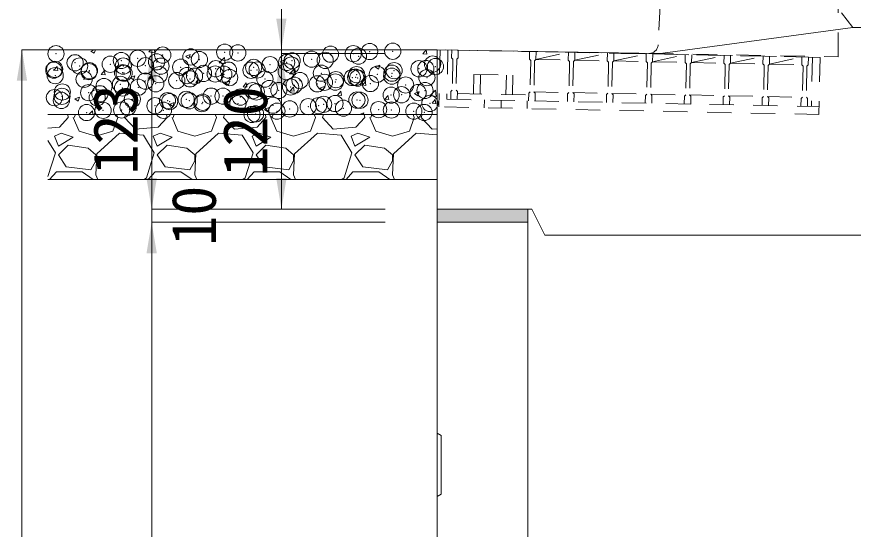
# Model space of a CAD drawing. Units: millimetres at full size. Extents: x 0 to 26200, y 7460 to 13400.
# Drawn here: x 7003 to 7648, y 11129 to 11523 of the extents above; entities that cross this region are included whole.
import ezdxf
from ezdxf.enums import TextEntityAlignment as Align

# ---------------------------------------------------------------- set-up
doc = ezdxf.new("R2010")
doc.units = ezdxf.units.MM
doc.header["$LTSCALE"] = 25
doc.header["$PDMODE"] = 32
doc.header["$PDSIZE"] = 12.5
doc.linetypes.add('USER1', pattern=[1.35, 0.75, -0.6])
doc.layers.add('ハッチング_モルタル', color=30, linetype='Continuous')
for name, color, linetype, lineweight in [('側溝・本体', 7, 'Continuous', 9), ('基礎', 3, 'Continuous', 20), ('寸法線', 7, 'Continuous', 9), ('本体', 2, 'Continuous', 20), ('舗装・基礎', 7, 'Continuous', 5), ('ｸﾞﾚｰﾁﾝｸﾞ', 7, 'USER1', 5)]:
    doc.layers.add(name, color=color, linetype=linetype, lineweight=lineweight)
doc.styles.add('ＭＳ ゴシック', font='')
doc.styles.get('ＭＳ ゴシック').set_extended_font_data('MS Gothic')

# ---------------------------------------------------------------- blocks, each defined once
blk = doc.blocks.new('filled_arrow')
at = {"color": 0, "linetype": 'Continuous', "lineweight": -2}
blk.add_solid([(7.5, 1.25), (0, 0), (7.5, -1.25)], dxfattribs=at)

msp = doc.modelspace()

# ---------------------------------------------------------------- hatches: boundary and pattern name
at = {"layer": 'ハッチング_モルタル'}
msp.add_hatch(color=256, dxfattribs=at).paths.add_polyline_path([(7326.95, 11375.09), (7326.95, 11365.09), (7396.95, 11365.09), (7396.95, 11375.09)])

# ---------------------------------------------------------------- linework, layer by layer
at = {"layer": '側溝・本体', "linetype": 'USER1'}
for p, q in [((7514.82, 11686.82), (7647.45, 11515.09)), ((7505.53, 11666.58), (7497.29, 11501.85)), ((7635.95, 11492.63), (7635.95, 11545.09)), ((7490.3, 11495.2), (7635.95, 11492.63))]:
    msp.add_line(p, q, dxfattribs=at)
msp.add_arc((7490.3, 11502.2), 7, 268.989, 357.13759, dxfattribs=at)
at = {"layer": '基礎'}
for p, q in [((7326.95, 11498.09), (7026.95, 11498.09)), ((7326.95, 11448.09), (7026.95, 11448.09)), ((7326.95, 11398.09), (7026.95, 11398.09))]:
    msp.add_line(p, q, dxfattribs=at)
at = {"layer": '寸法線', "lineweight": 13}
for p, q in [((7206.95, 11447.09), (7206.95, 11546.09)), ((7006.95, 11498.09), (7006.95, 10715.09)), ((7286.95, 11498.09), (7006.95, 11498.09)), ((7106.95, 11498.09), (7106.95, 11375.09)), ((7286.95, 11498.09), (7106.95, 11498.09)), ((7286.95, 11498.09), (7206.95, 11498.09)), ((7286.95, 11495.09), (7206.95, 11495.09)), ((7206.95, 11375.09), (7206.95, 11495.09)), ((7286.95, 11495.09), (7206.95, 11495.09)), ((7106.95, 11423.09), (7106.95, 11317.09)), ((7286.95, 11375.09), (7106.95, 11375.09)), ((7286.95, 11375.09), (7106.95, 11375.09)), ((7286.95, 11375.09), (7206.95, 11375.09)), ((7106.95, 11365.09), (7106.95, 10715.09)), ((7286.95, 11365.09), (7106.95, 11365.09)), ((7286.95, 11365.09), (7106.95, 11365.09))]:
    msp.add_line(p, q, dxfattribs=at)
at = {"layer": '本体'}
for p, q in [((7500.96, 11495.29), (7647.45, 11515.09)), ((7647.45, 11515.09), (7695.95, 11515.09)), ((7326.95, 11365.09), (7326.95, 11498.09)), ((7326.95, 11498.09), (7497.93, 11495.11)), ((7326.95, 11375.09), (7396.95, 11375.09)), ((7326.95, 11375.09), (7326.95, 10715.09)), ((7326.95, 11375.09), (7399.95, 11375.09)), ((7396.95, 11375.09), (7396.95, 11059.12)), ((7399.95, 11375.09), (7409.95, 11355.09)), ((7326.95, 11365.09), (7396.95, 11365.09)), ((7409.95, 11355.09), (7783.95, 11355.09)), ((7330.15, 11200.68), (7326.95, 11202.68)), ((7330.15, 11200.68), (7330.15, 11155.68)), ((7330.15, 11155.68), (7326.95, 11153.68))]:
    msp.add_line(p, q, dxfattribs=at)
msp.add_arc((7498.28, 11515.11), 20, 269.00365, 277.69605, dxfattribs=at)
at = {"layer": '舗装・基礎'}
for p, q in [((7060.18, 11496.99), (7062.71, 11495.28)), ((7060.21, 11497.04), (7062.93, 11498.09)), ((7062.71, 11495.28), (7063.65, 11498.09)), ((7104.8, 11496.4), (7106.42, 11498.09)), ((7104.8, 11496.41), (7109.31, 11495.71)), ((7109.31, 11495.7), (7109.03, 11498.09)), ((7280.48, 11498.09), (7282.66, 11497.9)), ((7282.59, 11497.88), (7282.56, 11498.09)), ((7316.06, 11494.98), (7318.51, 11497.89)), ((7319.03, 11494.7), (7318.44, 11497.88)), ((7133.19, 11492.92), (7135.72, 11491.22)), ((7133.21, 11492.97), (7136.77, 11494.34)), ((7135.72, 11491.22), (7136.75, 11494.29)), ((7159.02, 11487.99), (7162.98, 11492.11)), ((7163.53, 11487.29), (7162.97, 11492.11)), ((7206.22, 11488.9), (7209.78, 11490.27)), ((7208.72, 11487.15), (7209.75, 11490.22)), ((7316.06, 11494.97), (7319.09, 11494.71)), ((7031.61, 11482.27), (7034.06, 11485.19)), ((7034.59, 11481.99), (7034, 11485.17)), ((7159.01, 11488.01), (7163.53, 11487.31)), ((7206.19, 11488.85), (7208.72, 11487.15)), ((7213.23, 11479.58), (7217.19, 11483.7)), ((7217.74, 11478.88), (7217.18, 11483.7)), ((7279.2, 11484.78), (7281.73, 11483.08)), ((7279.22, 11484.84), (7282.78, 11486.2)), ((7281.73, 11483.08), (7282.76, 11486.15)), ((7031.61, 11482.26), (7034.65, 11482)), ((7068.05, 11479.08), (7070.5, 11482)), ((7068.05, 11479.08), (7071.08, 11478.81)), ((7071.02, 11478.8), (7070.44, 11481.98)), ((7090.53, 11476.59), (7094.09, 11477.95)), ((7093.03, 11474.83), (7094.06, 11477.9)), ((7104.49, 11475.89), (7106.93, 11478.81)), ((7107.46, 11475.61), (7106.87, 11478.8)), ((7213.23, 11479.6), (7217.74, 11478.9)), ((7090.51, 11476.54), (7093.03, 11474.83)), ((7104.49, 11475.89), (7107.52, 11475.62)), ((7140.92, 11472.7), (7143.37, 11475.62)), ((7140.92, 11472.7), (7143.96, 11472.44)), ((7143.9, 11472.42), (7143.31, 11475.61)), ((7163.51, 11472.47), (7166.04, 11470.76)), ((7163.54, 11472.52), (7167.09, 11473.89)), ((7166.04, 11470.76), (7167.07, 11473.83)), ((7177.36, 11469.52), (7179.81, 11472.43)), ((7180.33, 11469.24), (7179.75, 11472.42)), ((7267.44, 11471.19), (7271.96, 11470.49)), ((7267.45, 11471.17), (7271.41, 11475.3)), ((7271.96, 11470.47), (7271.4, 11475.29)), ((7177.36, 11469.51), (7180.4, 11469.25)), ((7213.8, 11466.33), (7216.25, 11469.25)), ((7213.8, 11466.33), (7216.83, 11466.06)), ((7216.77, 11466.05), (7216.18, 11469.23)), ((7236.52, 11468.4), (7239.04, 11466.69)), ((7236.54, 11468.45), (7240.1, 11469.82)), ((7239.05, 11466.69), (7240.08, 11469.76)), ((7250.23, 11463.14), (7252.68, 11466.06)), ((7253.21, 11462.86), (7252.62, 11466.04)), ((7309.52, 11464.33), (7312.05, 11462.63)), ((7309.55, 11464.38), (7313.1, 11465.75)), ((7312.05, 11462.63), (7313.08, 11465.7)), ((7321.67, 11462.76), (7325.62, 11466.89)), ((7326.17, 11462.06), (7325.61, 11466.89)), ((7047.82, 11460.15), (7050.35, 11458.45)), ((7047.85, 11460.2), (7051.4, 11461.57)), ((7050.35, 11458.45), (7051.38, 11461.52)), ((7120.85, 11456.14), (7124.41, 11457.5)), ((7123.36, 11454.38), (7124.39, 11457.45)), ((7250.23, 11463.14), (7253.27, 11462.87)), ((7286.67, 11459.95), (7289.12, 11462.87)), ((7286.67, 11459.95), (7289.71, 11459.68)), ((7289.64, 11459.67), (7289.06, 11462.86)), ((7321.66, 11462.78), (7326.18, 11462.08)), ((7323.11, 11456.76), (7325.56, 11459.68)), ((7326.08, 11456.48), (7325.49, 11459.67)), ((7058.45, 11448.09), (7061.28, 11451.04)), ((7061.61, 11448.09), (7061.27, 11451.03)), ((7120.83, 11456.08), (7123.36, 11454.38)), ((7193.83, 11452.01), (7196.36, 11450.31)), ((7193.86, 11452.07), (7197.42, 11453.43)), ((7196.36, 11450.31), (7197.39, 11453.38)), ((7323.11, 11456.76), (7326.14, 11456.5)), ((7042.66, 11445.93), (7035.8, 11438.31)), ((7042.66, 11445.93), (7042.23, 11448.09)), ((7046.47, 11445.93), (7051.04, 11435.27)), ((7047.23, 11445.93), (7048.15, 11448.09)), ((7076.95, 11435.27), (7080.76, 11445.93)), ((7079.77, 11448.09), (7080.76, 11445.93)), ((7086.09, 11445.93), (7086.9, 11448.09)), ((7094.47, 11436.79), (7086.09, 11445.93)), ((7118.86, 11445.93), (7112, 11438.31)), ((7118.86, 11445.93), (7118.43, 11448.09)), ((7122.67, 11445.93), (7127.24, 11435.27)), ((7123.43, 11445.93), (7124.35, 11448.09)), ((7153.15, 11435.27), (7156.96, 11445.93)), ((7155.97, 11448.09), (7156.96, 11445.93)), ((7162.29, 11445.93), (7163.1, 11448.09)), ((7170.67, 11436.79), (7162.29, 11445.93)), ((7195.06, 11445.93), (7188.2, 11438.31)), ((7195.06, 11445.93), (7194.63, 11448.09)), ((7198.87, 11445.93), (7203.44, 11435.27)), ((7199.63, 11445.93), (7200.55, 11448.09)), ((7229.35, 11435.27), (7233.16, 11445.93)), ((7232.17, 11448.09), (7233.16, 11445.93)), ((7238.49, 11445.93), (7239.3, 11448.09)), ((7246.87, 11436.79), (7238.49, 11445.93)), ((7271.26, 11445.93), (7264.4, 11438.31)), ((7267.09, 11448.09), (7270.42, 11449.36)), ((7269.99, 11448.09), (7270.4, 11449.31)), ((7271.26, 11445.93), (7270.83, 11448.09)), ((7275.07, 11445.93), (7279.64, 11435.27)), ((7275.83, 11445.93), (7276.75, 11448.09)), ((7305.55, 11435.27), (7309.36, 11445.93)), ((7308.37, 11448.09), (7309.36, 11445.93)), ((7314.69, 11445.93), (7315.5, 11448.09)), ((7323.07, 11436.79), (7314.69, 11445.93)), ((7035.8, 11438.31), (7026.95, 11437.54)), ((7112, 11438.31), (7094.47, 11436.79)), ((7188.2, 11438.31), (7170.67, 11436.79)), ((7264.4, 11438.31), (7246.87, 11436.79)), ((7037.32, 11433.74), (7031.99, 11431.46)), ((7031.99, 11431.46), (7035.04, 11423.84)), ((7046.47, 11430.69), (7037.32, 11433.74)), ((7051.04, 11435.27), (7063.99, 11431.46)), ((7063.99, 11431.46), (7076.95, 11435.27)), ((7082.28, 11433.74), (7064.76, 11417.74)), ((7100.57, 11432.22), (7082.28, 11433.74)), ((7108.95, 11418.5), (7100.57, 11432.22)), ((7113.52, 11433.74), (7108.19, 11431.46)), ((7108.19, 11431.46), (7111.24, 11423.84)), ((7122.67, 11430.69), (7113.52, 11433.74)), ((7127.24, 11435.27), (7140.19, 11431.46)), ((7140.19, 11431.46), (7153.15, 11435.27)), ((7158.48, 11433.74), (7140.96, 11417.74)), ((7176.77, 11432.22), (7158.48, 11433.74)), ((7185.15, 11418.5), (7176.77, 11432.22)), ((7189.72, 11433.74), (7184.39, 11431.46)), ((7184.39, 11431.46), (7187.44, 11423.84)), ((7198.87, 11430.69), (7189.72, 11433.74)), ((7203.44, 11435.27), (7216.39, 11431.46)), ((7216.39, 11431.46), (7229.35, 11435.27)), ((7234.68, 11433.74), (7217.16, 11417.74)), ((7252.97, 11432.22), (7234.68, 11433.74)), ((7261.35, 11418.5), (7252.97, 11432.22)), ((7265.92, 11433.74), (7260.59, 11431.46)), ((7260.59, 11431.46), (7263.64, 11423.84)), ((7275.07, 11430.69), (7265.92, 11433.74)), ((7279.64, 11435.27), (7292.59, 11431.46)), ((7292.59, 11431.46), (7305.55, 11435.27)), ((7310.88, 11433.74), (7293.36, 11417.74)), ((7326.95, 11432.4), (7310.88, 11433.74)), ((7326.95, 11437.13), (7323.07, 11436.79)), ((7032.75, 11418.5), (7026.95, 11427.99)), ((7035.04, 11423.84), (7046.47, 11430.69)), ((7111.24, 11423.84), (7122.67, 11430.69)), ((7187.44, 11423.84), (7198.87, 11430.69)), ((7263.64, 11423.84), (7275.07, 11430.69)), ((7042.66, 11424.6), (7035.04, 11416.98)), ((7057.9, 11422.31), (7042.66, 11424.6)), ((7063.99, 11416.98), (7057.9, 11422.31)), ((7118.86, 11424.6), (7111.24, 11416.98)), ((7134.1, 11422.31), (7118.86, 11424.6)), ((7140.19, 11416.98), (7134.1, 11422.31)), ((7195.06, 11424.6), (7187.44, 11416.98)), ((7210.3, 11422.31), (7195.06, 11424.6)), ((7216.39, 11416.98), (7210.3, 11422.31)), ((7271.26, 11424.6), (7263.64, 11416.98)), ((7286.5, 11422.31), (7271.26, 11424.6)), ((7292.59, 11416.98), (7286.5, 11422.31)), ((7026.95, 11400.38), (7032.75, 11418.5)), ((7035.04, 11416.98), (7041.13, 11407.83)), ((7060.18, 11405.55), (7063.99, 11412.41)), ((7064.76, 11417.74), (7063.99, 11401.74)), ((7063.99, 11412.41), (7063.99, 11416.98)), ((7102.86, 11399.45), (7108.95, 11418.5)), ((7111.24, 11416.98), (7117.33, 11407.83)), ((7136.38, 11405.55), (7140.19, 11412.41)), ((7140.96, 11417.74), (7140.19, 11401.74)), ((7140.19, 11412.41), (7140.19, 11416.98)), ((7179.06, 11399.45), (7185.15, 11418.5)), ((7187.44, 11416.98), (7193.53, 11407.83)), ((7212.58, 11405.55), (7216.39, 11412.41)), ((7217.16, 11417.74), (7216.39, 11401.74)), ((7216.39, 11412.41), (7216.39, 11416.98)), ((7255.26, 11399.45), (7261.35, 11418.5)), ((7263.64, 11416.98), (7269.73, 11407.83)), ((7288.78, 11405.55), (7292.59, 11412.41)), ((7293.36, 11417.74), (7292.59, 11401.74)), ((7292.59, 11412.41), (7292.59, 11416.98)), ((7041.13, 11407.83), (7060.18, 11405.55)), ((7117.33, 11407.83), (7136.38, 11405.55)), ((7193.53, 11407.83), (7212.58, 11405.55)), ((7269.73, 11407.83), (7288.78, 11405.55)), ((7028.17, 11398.09), (7033.51, 11404.02)), ((7033.51, 11404.02), (7053.33, 11404.02)), ((7053.33, 11404.02), (7061.9, 11398.09)), ((7063.99, 11401.74), (7065.53, 11398.09)), ((7101.09, 11398.09), (7102.86, 11399.45)), ((7104.37, 11398.09), (7109.71, 11404.02)), ((7109.71, 11404.02), (7129.53, 11404.02)), ((7129.53, 11404.02), (7138.1, 11398.09)), ((7140.19, 11401.74), (7141.73, 11398.09)), ((7177.29, 11398.09), (7179.06, 11399.45)), ((7180.57, 11398.09), (7185.91, 11404.02)), ((7185.91, 11404.02), (7205.73, 11404.02)), ((7205.73, 11404.02), (7214.3, 11398.09)), ((7216.39, 11401.74), (7217.93, 11398.09)), ((7253.49, 11398.09), (7255.26, 11399.45)), ((7256.77, 11398.09), (7262.11, 11404.02)), ((7262.11, 11404.02), (7281.93, 11404.02)), ((7281.93, 11404.02), (7290.5, 11398.09)), ((7292.59, 11401.74), (7294.13, 11398.09))]:
    msp.add_line(p, q, dxfattribs=at)
for p in [(7163.2, 11496.09), (7275, 11496.66), (7292.75, 11496.87), (7033.22, 11494.97), (7083.53, 11489.73), (7096.25, 11491.4), (7115.49, 11493.93), (7137.12, 11492.51), (7143.75, 11490.5), (7173.37, 11495.58), (7230.2, 11490.76), (7240.71, 11489.81), (7244.8, 11494.6), (7262.29, 11494.98), (7266.37, 11493.07), (7047.92, 11487.98), (7051.45, 11485.5), (7075.04, 11486.84), (7085.07, 11485.45), (7102.16, 11485.69), (7110.73, 11488.7), (7114.12, 11485.41), (7129.28, 11484.55), (7156.39, 11483.4), (7185.54, 11484.43), (7198.25, 11486.55), (7210.96, 11488.23), (7214.62, 11486.24), (7215.17, 11489.51), (7312.96, 11483.38), (7318.22, 11483.54), (7323.45, 11486.99), (7325.68, 11485.05), (7031.51, 11482.31), (7032.21, 11482.97), (7032.6, 11478.06), (7058.63, 11481.16), (7058.99, 11481.87), (7084.49, 11480.33), (7085.75, 11480.01), (7112.87, 11478.87), (7134.21, 11478.12), (7139.99, 11477.72), (7146.93, 11479.8), (7155.92, 11479.34), (7162.58, 11479.18), (7166.16, 11482.33), (7183.51, 11482.25), (7188.24, 11482.43), (7210.63, 11481.11), (7237.75, 11479.96), (7264.2, 11476.82), (7264.87, 11478.82), (7280.88, 11479.16), (7291.98, 11477.67), (7292.13, 11479.96), (7293.82, 11481.91), (7054.87, 11475.24), (7082.89, 11471.37), (7102.12, 11473.9), (7110.11, 11471.79), (7126.29, 11474.26), (7136.5, 11475.6), (7167.11, 11476.58), (7194.22, 11475.43), (7216.84, 11470.72), (7221.34, 11474.29), (7234.57, 11471.74), (7240.09, 11472.9), (7248.46, 11473.14), (7248.92, 11474.95), (7261.64, 11476.62), (7265.75, 11476.16), (7275.58, 11471.99), (7302.7, 11470.85), (7319.1, 11476.53), (7038.09, 11465.47), (7058.37, 11464.96), (7067.04, 11464.09), (7070.17, 11469.69), (7084.45, 11468.54), (7096.67, 11469.17), (7184.88, 11466.52), (7187.62, 11465.52), (7197.6, 11468.19), (7204.95, 11466.65), (7214.01, 11469.33), (7312.32, 11465.02), (7317.6, 11466.63), (7031.99, 11461.15), (7037.41, 11459), (7037.82, 11462.16), (7064.93, 11461.02), (7092.05, 11459.87), (7119.17, 11458.72), (7120.84, 11458.09), (7133.56, 11459.76), (7135.88, 11458.69), (7146.29, 11457.58), (7152.8, 11462.29), (7161.96, 11462.27), (7175.32, 11461.57), (7265.13, 11459.24), (7267.52, 11459.12), (7291.52, 11463.05), (7299.6, 11463.34), (7069.52, 11451.33), (7083.84, 11451.63), (7088.76, 11453.86), (7109.5, 11454.88), (7116.07, 11451.4), (7145.69, 11456.48), (7173.41, 11456.43), (7200.52, 11455.29), (7213.39, 11452.42), (7227.64, 11454.14), (7235.56, 11454.91), (7239.47, 11455.99), (7248.28, 11456.59), (7254.76, 11453), (7281.88, 11451.85), (7291.73, 11451.6), (7321.35, 11456.68), (7056.8, 11449.65), (7184.24, 11448.16), (7187, 11448.61), (7203.48, 11450.69), (7309, 11450.7), (7316.98, 11449.72)]:
    msp.add_point(p, dxfattribs=at)
at = {"layer": 'ｸﾞﾚｰﾁﾝｸﾞ'}
for p, q in [((7329.22, 11498.04), (7328.34, 11454.05)), ((7622.16, 11492.18), (7329.22, 11498.04)), ((7335.22, 11497.92), (7334.46, 11459.93)), ((7338.22, 11497.86), (7338.1, 11491.86)), ((7613.16, 11492.36), (7338.22, 11497.86)), ((7343.22, 11497.76), (7343.1, 11491.76)), ((7398.21, 11496.66), (7398.09, 11490.66)), ((7403.2, 11496.56), (7403.08, 11490.56)), ((7403.08, 11490.56), (7428.2, 11496.06)), ((7428.2, 11496.06), (7428.08, 11490.07)), ((7433.2, 11495.96), (7433.08, 11489.97)), ((7338.1, 11491.86), (7339.08, 11490.84)), ((7339.08, 11490.84), (7338.6, 11466.85)), ((7342.08, 11490.78), (7341.6, 11466.79)), ((7343.1, 11491.76), (7342.08, 11490.78)), ((7398.09, 11490.66), (7399.07, 11489.65)), ((7399.07, 11489.65), (7398.59, 11465.65)), ((7402.06, 11489.59), (7401.58, 11465.59)), ((7403.08, 11490.56), (7402.06, 11489.59)), ((7403.08, 11490.56), (7428.08, 11490.07)), ((7428.08, 11490.07), (7429.06, 11489.05)), ((7433.08, 11489.97), (7432.06, 11488.99)), ((7433.08, 11489.97), (7458.19, 11495.46)), ((7433.08, 11489.97), (7458.07, 11489.47)), ((7458.19, 11495.46), (7458.07, 11489.47)), ((7458.07, 11489.47), (7459.05, 11488.45)), ((7463.19, 11495.36), (7463.07, 11489.37)), ((7463.07, 11489.37), (7488.19, 11494.86)), ((7488.19, 11494.86), (7488.07, 11488.87)), ((7493.19, 11494.76), (7493.07, 11488.77)), ((7493.07, 11488.77), (7518.18, 11494.26)), ((7518.18, 11494.26), (7518.06, 11488.27)), ((7523.18, 11494.16), (7523.06, 11488.17)), ((7523.06, 11488.17), (7548.18, 11493.66)), ((7548.18, 11493.66), (7548.06, 11487.67)), ((7553.17, 11493.56), (7553.05, 11487.57)), ((7553.05, 11487.57), (7578.17, 11493.06)), ((7578.17, 11493.06), (7578.05, 11487.07)), ((7583.17, 11492.96), (7583.05, 11486.97)), ((7583.05, 11486.97), (7608.16, 11492.46)), ((7608.16, 11492.46), (7608.04, 11486.47)), ((7613.16, 11492.36), (7613.04, 11486.37)), ((7616.16, 11492.3), (7615.4, 11454.31)), ((7622.16, 11492.18), (7621.28, 11448.19)), ((7429.06, 11489.05), (7428.58, 11465.05)), ((7432.06, 11488.99), (7431.58, 11464.99)), ((7459.05, 11488.45), (7458.57, 11464.45)), ((7462.05, 11488.39), (7461.57, 11464.39)), ((7463.07, 11489.37), (7462.05, 11488.39)), ((7463.07, 11489.37), (7488.07, 11488.87)), ((7488.07, 11488.87), (7489.05, 11487.85)), ((7489.05, 11487.85), (7488.57, 11463.85)), ((7492.05, 11487.79), (7491.57, 11463.79)), ((7493.07, 11488.77), (7492.05, 11487.79)), ((7493.07, 11488.77), (7518.06, 11488.27)), ((7518.06, 11488.27), (7519.04, 11487.25)), ((7519.04, 11487.25), (7518.56, 11463.25)), ((7522.04, 11487.19), (7521.56, 11463.19)), ((7523.06, 11488.17), (7522.04, 11487.19)), ((7523.06, 11488.17), (7548.06, 11487.67)), ((7548.06, 11487.67), (7549.04, 11486.65)), ((7549.04, 11486.65), (7548.56, 11462.65)), ((7552.03, 11486.59), (7551.55, 11462.59)), ((7553.05, 11487.57), (7552.03, 11486.59)), ((7553.05, 11487.57), (7578.05, 11487.07)), ((7578.05, 11487.07), (7579.03, 11486.05)), ((7579.03, 11486.05), (7578.55, 11462.05)), ((7582.03, 11485.99), (7581.55, 11461.99)), ((7583.05, 11486.97), (7582.03, 11485.99)), ((7583.05, 11486.97), (7608.04, 11486.47)), ((7608.04, 11486.47), (7609.02, 11485.45)), ((7609.02, 11485.45), (7608.54, 11461.45)), ((7612.02, 11485.39), (7611.54, 11461.39)), ((7613.04, 11486.37), (7612.02, 11485.39)), ((7355.34, 11479.02), (7355.04, 11464.02)), ((7355.34, 11479.02), (7385.34, 11478.42)), ((7360.34, 11478.92), (7360.04, 11463.92)), ((7380.34, 11478.52), (7380.04, 11463.52)), ((7385.34, 11478.42), (7385.04, 11463.42)), ((7337.46, 11459.87), (7337.58, 11465.87)), ((7337.58, 11465.87), (7338.6, 11466.85)), ((7342.58, 11465.77), (7341.6, 11466.79)), ((7342.46, 11459.77), (7342.58, 11465.77)), ((7342.55, 11464.27), (7397.54, 11463.17)), ((7397.45, 11458.67), (7397.57, 11464.67)), ((7397.57, 11464.67), (7398.59, 11465.65)), ((7401.58, 11465.59), (7428.58, 11465.05)), ((7402.56, 11464.57), (7401.58, 11465.59)), ((7402.44, 11458.57), (7402.56, 11464.57)), ((7427.44, 11458.07), (7427.56, 11464.07)), ((7427.56, 11464.07), (7428.58, 11465.05)), ((7432.56, 11463.97), (7431.58, 11464.99)), ((7431.58, 11464.99), (7458.57, 11464.45)), ((7432.44, 11457.97), (7432.56, 11463.97)), ((7457.55, 11463.47), (7458.57, 11464.45)), ((7462.55, 11463.37), (7461.57, 11464.39)), ((7461.57, 11464.39), (7488.57, 11463.85)), ((7487.55, 11462.87), (7488.57, 11463.85)), ((7492.55, 11462.77), (7491.57, 11463.79)), ((7491.57, 11463.79), (7518.56, 11463.25)), ((7334.46, 11459.93), (7621.4, 11454.19)), ((7363.33, 11453.35), (7363.45, 11459.35)), ((7363.33, 11453.35), (7363.45, 11459.35)), ((7376.33, 11453.09), (7376.45, 11459.09)), ((7376.33, 11453.09), (7376.45, 11459.09)), ((7396.45, 11458.69), (7396.33, 11452.69)), ((7396.45, 11458.69), (7396.33, 11452.69)), ((7457.43, 11457.47), (7457.55, 11463.47)), ((7462.43, 11457.37), (7462.55, 11463.37)), ((7487.43, 11456.87), (7487.55, 11462.87)), ((7492.43, 11456.77), (7492.55, 11462.77)), ((7517.42, 11456.27), (7517.54, 11462.27)), ((7517.54, 11462.27), (7518.56, 11463.25)), ((7522.54, 11462.17), (7521.56, 11463.19)), ((7521.56, 11463.19), (7548.56, 11462.65)), ((7522.42, 11456.17), (7522.54, 11462.17)), ((7547.42, 11455.67), (7547.54, 11461.67)), ((7547.54, 11461.67), (7548.56, 11462.65)), ((7551.55, 11462.59), (7578.55, 11462.05)), ((7552.53, 11461.57), (7551.55, 11462.59)), ((7552.41, 11455.57), (7552.53, 11461.57)), ((7577.41, 11455.07), (7577.53, 11461.07)), ((7577.53, 11461.07), (7578.55, 11462.05)), ((7581.55, 11461.99), (7608.54, 11461.45)), ((7582.53, 11460.97), (7581.55, 11461.99)), ((7582.41, 11454.97), (7582.53, 11460.97)), ((7607.4, 11454.47), (7607.52, 11460.47)), ((7607.52, 11460.47), (7608.54, 11461.45)), ((7612.52, 11460.37), (7611.54, 11461.39)), ((7612.4, 11454.37), (7612.52, 11460.37)), ((7621.28, 11448.19), (7328.34, 11454.05))]:
    msp.add_line(p, q, dxfattribs=at)

# ---------------------------------------------------------------- block references
at = {"layer": '寸法線', "lineweight": 13, "xscale": 3.2, "yscale": 3.2}
for p, rotation in [((7206.95, 11498.09), 90), ((7006.95, 11498.09), 270), ((7106.95, 11498.09), 270), ((7206.95, 11495.09), 270), ((7206.95, 11495.09), 270), ((7106.95, 11375.09), 90), ((7106.95, 11375.09), 90), ((7206.95, 11375.09), 90), ((7106.95, 11365.09), 270), ((7106.95, 11365.09), 270)]:
    msp.add_blockref('filled_arrow', p, dxfattribs=dict(at, rotation=rotation))

# ---------------------------------------------------------------- texts
at = {"layer": '寸法線', "style": 'ＭＳ ゴシック'}
for s, p in [('123', (7078.95, 11436.59)), ('120', (7178.95, 11435.09)), ('10', (7139.35, 11370.09))]:
    msp.add_text(s, height=34.18, rotation=90, dxfattribs=at).set_placement(p, align=Align.MIDDLE_CENTER)

doc.saveas('drawing.dxf')
